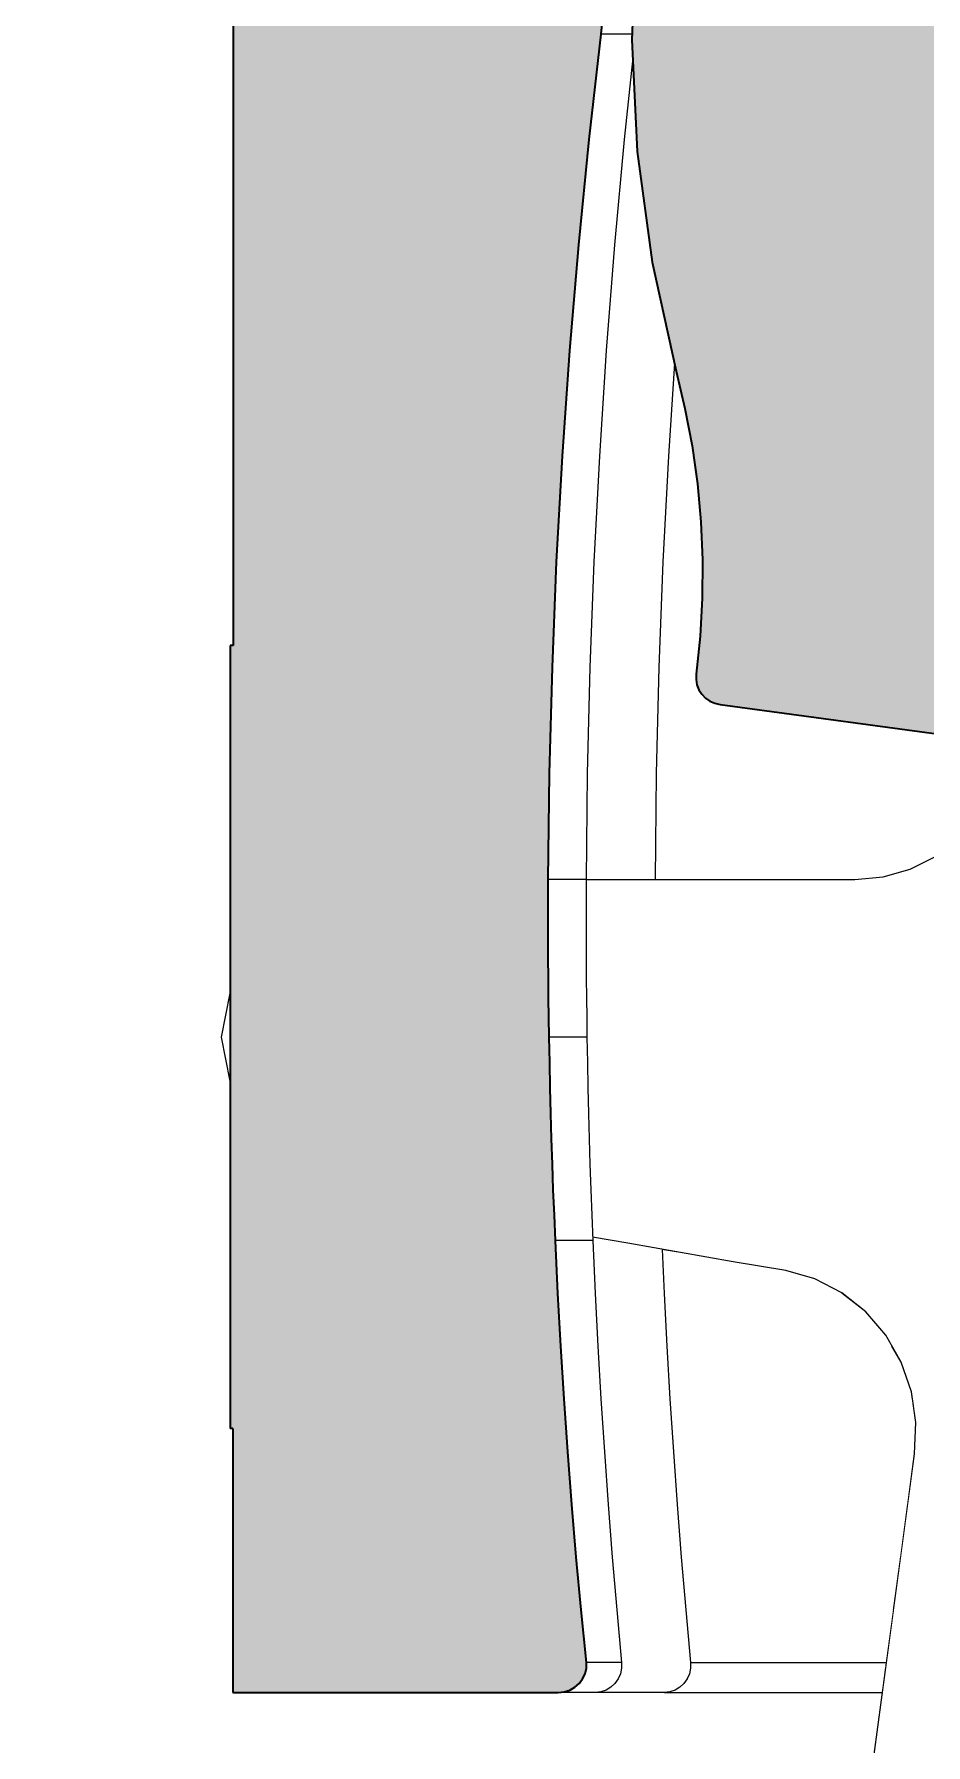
# Model space of a CAD drawing. Header units: millimetres. Extents: x -48147 to 1422273, y -494195 to 18123.
# Drawn here: x 1400726.6 to 1400890.6, y -485567.9 to -485253.3 of the extents above; entities that cross this region are included whole.
import ezdxf

# ---------------------------------------------------------------- set-up
doc = ezdxf.new("R2010")
doc.units = ezdxf.units.MM
doc.header["$MEASUREMENT"] = 0
doc.linetypes.add('Wipeout_Contour', pattern=[1000, 0, -1000])
doc.layers.add('New_A-25-M_Wall_Int', color=7, linetype='Continuous')
doc.layers.add('New_A-35-M_FFE_Fixed', color=7, linetype='Continuous')
doc.layers.add('New_A-35-M_FFE_Fixed_Pen_No__1', color=7, linetype='Continuous', lineweight=13)
doc.layers.add('New_A-35-M_FFE_Fixed_Pen_No__104', color=7, linetype='Continuous', lineweight=15, true_color=0xa6a6a6)
doc.layers.add('New_A-35-M_FFE_Fixed_Pen_No__44', color=7, linetype='Continuous', lineweight=35, true_color=0x444444)

# ---------------------------------------------------------------- blocks, each defined once
blk = doc.blocks.new('Section Elem_178_2', base_point=(1383917.51, -489195.03))
at = {"color": 254, "linetype": 'Wipeout_Contour', "lineweight": 0, "ltscale": 686134718.3128886}
blk.add_wipeout([(1398312.69, -482156.02), (1398312.69, -485602.85), (1398646.03, -485602.85), (1398646.03, -485627.85), (1398370.74, -485627.85), (1398370.74, -485628.94), (1398370.65, -485629.88), (1398370.4, -485630.79), (1398369.98, -485631.63), (1398369.42, -485632.38), (1398368.73, -485633), (1398367.94, -485633.47), (1398367.08, -485633.79), (1398366.18, -485633.93), (1398357.96, -485635.14), (1398350.07, -485637.8), (1398342.73, -485641.81), (1398336.16, -485647.06), (1398330.56, -485653.4), (1398326.09, -485660.64), (1398322.88, -485668.56), (1398321.03, -485676.94), (1398312.69, -485738.81), (1398312.69, -486491.53), (1399069.03, -486491.53), (1399069.03, -486491.28), (1399052.63, -486491.28), (1399052.63, -486490.78), (1398809.63, -486490.78), (1398809.63, -486480.78), (1398833.35, -486480.78), (1398833.35, -486479.78), (1398833.44, -486478.81), (1398833.71, -486477.87), (1398834.16, -486477), (1398834.76, -486476.25), (1398835.49, -486475.62), (1398836.33, -486475.16), (1398837.23, -486474.88), (1398838.18, -486474.78), (1398841.47, -486474.78), (1398851.79, -486473.82), (1398861.77, -486470.98), (1398871.12, -486466.33), (1398875.33, -486463.17), (1398879.81, -486460.05), (1398887.5, -486452.31), (1398893.64, -486443.37), (1398898.04, -486433.52), (1398900.55, -486423.08), (1398913.97, -486330.23), (1398913.97, -486480.78), (1398975.7, -486480.78), (1398975.7, -486479.78), (1398975.79, -486478.81), (1398976.06, -486477.87), (1398976.51, -486477), (1398977.11, -486476.25), (1398977.84, -486475.62), (1398978.68, -486475.16), (1398979.58, -486474.88), (1398980.53, -486474.78), (1398983.82, -486474.78), (1398994.14, -486473.82), (1399004.13, -486470.98), (1399013.47, -486466.33), (1399021.86, -486460.05), (1399029.04, -486452.31), (1399034.77, -486443.37), (1399038.87, -486433.52), (1399041.22, -486423.08), (1399052.63, -486338.43), (1399052.63, -486322.28), (1399054.81, -486322.28), (1399069.03, -486216.78), (1399069.03, -486171.6), (1399067.32, -486168.59), (1399063.63, -486164.29), (1399059.22, -486160.79), (1399054.25, -486158.23), (1399048.9, -486156.7), (1399039.21, -486155.06), (1399029.53, -486153.39), (1399019.85, -486151.68), (1399013.38, -486150.52), (1399013.41, -486151.17), (1399013.84, -486160.89), (1399014.34, -486170.6), (1399014.91, -486180.3), (1399015.54, -486190.01), (1399016.23, -486199.7), (1399016.99, -486209.4), (1399017.82, -486219.08), (1399018.71, -486228.77), (1399018.7, -486229.81), (1399018.49, -486230.82), (1399018.08, -486231.77), (1399017.48, -486232.61), (1399016.73, -486233.31), (1399015.86, -486233.83), (1399014.9, -486234.15), (1399013.9, -486234.26), (1398828.4, -486234.26), (1398828.41, -486185.76), (1398827.92, -486185.76), (1398827.92, -486142.42), (1398824.19, -486141.75), (1398815.14, -486137.29), (1398811.12, -486132.97), (1398810.25, -486132.37), (1398809.55, -486131.28), (1398808.19, -486129.82), (1398807.43, -486127.99), (1398804.74, -486123.83), (1398802.81, -486113.76), (1398804.74, -486103.68), (1398806.58, -486100.84), (1398806.82, -486100.06), (1398808.45, -486097.95), (1398810.25, -486095.15), (1398810.99, -486094.64), (1398813.06, -486091.94), (1398821.66, -486086.61), (1398827.92, -486085.43), (1398827.92, -486041.76), (1398828.43, -486041.76), (1398828.43, -485885.38), (1398819.96, -485809.51), (1398819.81, -485806.81), (1398820.14, -485804.13), (1398820.92, -485801.55), (1398822.13, -485799.16), (1398823.74, -485797.04), (1398825.69, -485795.24), (1398827.93, -485793.84), (1398830.36, -485792.88), (1398865.72, -485782.56), (1398868.59, -485782.03), (1398932.82, -485782.03), (1398936.03, -485773.03), (1398940.63, -485758.09), (1398944.56, -485742.96), (1398947.83, -485727.69), (1398950.42, -485712.3), (1399012.35, -485287.89), (1399012.59, -485286.94), (1399013.01, -485286.05), (1399013.61, -485285.26), (1399014.35, -485284.59), (1399015.22, -485284.08), (1399016.17, -485283.74), (1399017.18, -485283.59), (1399043.62, -485283.59), (1399043.62, -485264.85), (1399625.18, -485264.85), (1399625.18, -485289.85), (1399349.89, -485289.85), (1399349.89, -485290.94), (1399349.8, -485291.88), (1399349.54, -485292.79), (1399349.13, -485293.63), (1399348.57, -485294.37), (1399347.88, -485295), (1399347.09, -485295.47), (1399346.23, -485295.79), (1399345.33, -485295.93), (1399337.11, -485297.14), (1399329.21, -485299.8), (1399321.87, -485303.81), (1399315.31, -485309.06), (1399309.7, -485315.4), (1399305.23, -485322.64), (1399302.03, -485330.56), (1399300.18, -485338.94), (1399190.34, -486153.53), (1400042.19, -486153.53), (1400042.19, -486153.28), (1400025.79, -486153.28), (1400025.79, -486152.78), (1399786.57, -486152.78), (1399786.57, -486142.78), (1399812.49, -486142.78), (1399812.49, -486141.78), (1399812.58, -486140.81), (1399812.86, -486139.87), (1399813.3, -486139), (1399813.91, -486138.25), (1399814.64, -486137.62), (1399815.47, -486137.16), (1399816.38, -486136.88), (1399817.32, -486136.78), (1399820.61, -486136.78), (1399830.93, -486135.82), (1399840.92, -486132.98), (1399850.26, -486128.33), (1399858.65, -486122.05), (1399865.83, -486114.31), (1399871.56, -486105.37), (1399875.67, -486095.52), (1399878.01, -486085.08), (1399903.47, -485896.26), (1399790.01, -485896.26), (1399790.02, -485847.76), (1399789.49, -485847.76), (1399789.49, -485794.43), (1399789.4, -485794.37), (1399788.7, -485793.28), (1399787.34, -485791.82), (1399786.58, -485789.99), (1399783.89, -485785.83), (1399781.95, -485775.76), (1399783.89, -485765.68), (1399785.73, -485762.84), (1399785.97, -485762.06), (1399787.59, -485759.95), (1399789.4, -485757.15), (1399789.49, -485757.08), (1399789.49, -485703.76), (1399790.04, -485703.76), (1399790.04, -485547.38), (1399780.96, -485471.51), (1399780.8, -485468.81), (1399781.15, -485466.13), (1399781.99, -485463.55), (1399783.29, -485461.16), (1399785.01, -485459.04), (1399787.11, -485457.24), (1399789.5, -485455.84), (1399792.11, -485454.88), (1399830.01, -485444.56), (1399833.08, -485444.03), (1399835.05, -485444.03), (1399837.96, -485444.11), (1399840.8, -485444.8), (1399842.03, -485445.38), (1399844.87, -485444.56), (1399847.74, -485444.03), (1399905.98, -485444.03), (1399909.19, -485435.03), (1399913.79, -485420.09), (1399917.72, -485404.96), (1399920.99, -485389.69), (1399923.58, -485374.3), (1399985.51, -484949.89), (1399985.74, -484948.94), (1399986.17, -484948.05), (1399986.77, -484947.26), (1399987.51, -484946.59), (1399988.38, -484946.08), (1399989.33, -484945.74), (1399990.34, -484945.59), (1400016.78, -484945.59), (1400016.78, -484926.85), (1400604.32, -484926.85), (1400604.32, -484951.85), (1400329.03, -484951.85), (1400329.03, -484952.94), (1400328.95, -484953.88), (1400328.69, -484954.79), (1400328.27, -484955.63), (1400327.71, -484956.37), (1400327.02, -484957), (1400326.24, -484957.47), (1400325.37, -484957.79), (1400324.47, -484957.93), (1400316.25, -484959.14), (1400308.36, -484961.8), (1400301.02, -484965.81), (1400294.45, -484971.06), (1400288.85, -484977.4), (1400284.38, -484984.64), (1400281.17, -484992.56), (1400279.32, -485000.94), (1400169.48, -485815.53), (1401015.35, -485815.53), (1401015.35, -485815.28), (1400998.95, -485815.28), (1400998.95, -485814.78), (1400765.72, -485814.78), (1400765.72, -485804.78), (1400791.64, -485804.78), (1400791.64, -485803.78), (1400791.73, -485802.81), (1400792, -485801.87), (1400792.45, -485801), (1400793.05, -485800.25), (1400793.78, -485799.62), (1400794.62, -485799.16), (1400795.52, -485798.88), (1400796.47, -485798.78), (1400799.76, -485798.78), (1400810.08, -485797.82), (1400820.07, -485794.98), (1400829.41, -485790.33), (1400837.8, -485784.05), (1400844.98, -485776.31), (1400850.71, -485767.37), (1400854.81, -485757.52), (1400857.16, -485747.08), (1400882.62, -485558.26), (1400763.17, -485558.26), (1400763.18, -485509.76), (1400762.65, -485509.76), (1400762.65, -485445.84), (1400761.1, -485437.76), (1400762.65, -485429.67), (1400762.65, -485365.76), (1400763.2, -485365.76), (1400763.2, -485209.38), (1400754.12, -485133.51), (1400753.96, -485130.81), (1400754.31, -485128.13), (1400755.15, -485125.55), (1400756.45, -485123.16), (1400758.17, -485121.04), (1400760.27, -485119.24), (1400762.66, -485117.84), (1400765.27, -485116.88), (1400803.17, -485106.56), (1400806.24, -485106.03), (1400814.2, -485106.03), (1400817.11, -485106.11), (1400819.95, -485106.8), (1400821.18, -485107.38), (1400824.01, -485106.56), (1400826.88, -485106.03), (1400879.14, -485106.03), (1400882.35, -485097.03), (1400886.94, -485082.09), (1400890.88, -485066.96), (1400894.15, -485051.69), (1400896.74, -485036.3), (1400958.67, -484611.89), (1400958.9, -484610.94), (1400959.33, -484610.05), (1400959.93, -484609.26), (1400960.67, -484608.59), (1400961.54, -484608.08), (1400962.49, -484607.74), (1400963.49, -484607.59), (1400989.94, -484607.59), (1400989.94, -484588.85), (1401583.47, -484588.85), (1401583.47, -484613.85), (1401308.18, -484613.85), (1401308.18, -484614.94), (1401308.09, -484615.88), (1401307.84, -484616.79), (1401307.42, -484617.63), (1401306.86, -484618.38), (1401306.17, -484619), (1401305.38, -484619.47), (1401304.52, -484619.79), (1401303.62, -484619.93), (1401295.4, -484621.14), (1401287.5, -484623.8), (1401280.17, -484627.81), (1401273.6, -484633.06), (1401268, -484639.4), (1401263.52, -484646.64), (1401260.32, -484654.56), (1401258.47, -484662.94), (1401148.63, -485477.53), (1401988.51, -485477.53), (1401988.51, -485477.28), (1401744.99, -485477.28), (1401744.99, -485467.28), (1401770.78, -485467.28), (1401770.78, -485466.28), (1401770.87, -485465.31), (1401771.15, -485464.37), (1401771.6, -485463.5), (1401772.2, -485462.75), (1401772.93, -485462.12), (1401773.76, -485461.66), (1401774.67, -485461.38), (1401775.61, -485461.28), (1401778.9, -485461.28), (1401789.22, -485460.32), (1401799.21, -485457.48), (1401808.55, -485452.83), (1401816.94, -485446.55), (1401824.12, -485438.81), (1401829.85, -485429.87), (1401833.96, -485420.02), (1401836.3, -485409.58), (1401861.76, -485220.76), (1401736.33, -485220.76), (1401736.34, -485172.26), (1401735.81, -485172.26), (1401735.81, -485028.26), (1401736.36, -485028.26), (1401736.36, -484871.88), (1401727.28, -484796.01), (1401727.12, -484793.31), (1401727.47, -484790.63), (1401728.31, -484788.05), (1401729.61, -484785.66), (1401731.33, -484783.54), (1401733.43, -484781.74), (1401735.82, -484780.34), (1401738.43, -484779.38), (1401776.33, -484769.05), (1401779.4, -484768.53), (1401793.34, -484768.53), (1401796.26, -484768.61), (1401799.09, -484769.3), (1401800.32, -484769.88), (1401803.16, -484769.05), (1401806.03, -484768.53), (1401852.71, -484768.53), (1401855.87, -484759.62), (1401860.46, -484744.67), (1401864.38, -484729.55), (1401867.64, -484714.28), (1401870.22, -484698.88), (1401874.23, -484671.23), (1401874.25, -484671.23), (1401879.3, -484636.29), (1401879.57, -484635.32), (1401880.02, -484634.42), (1401880.65, -484633.63), (1401881.42, -484632.96), (1401882.32, -484632.46), (1401883.3, -484632.13), (1401884.33, -484632), (1402039.93, -484632), (1402040.9, -484632.06), (1402083.95, -484638.28), (1402102.05, -484638.28), (1402106.15, -484638.74), (1402110.06, -484640.08), (1402113.6, -484642.25), (1402116.63, -484645.15), (1402118.98, -484648.65), (1402120.57, -484652.59), (1402121.32, -484656.78), (1402121.18, -484661.05), (1402055.92, -485145.03), (1402222.11, -485145.03), (1402222.11, -485144.53), (1402422.11, -485144.53), (1402422.11, -485145.03), (1402672.11, -485145.03), (1402672.11, -482687.03), (1403748.83, -482687.03), (1403748.83, -481849.43), (1398312.69, -481849.43), (1398312.69, -482067.5), (1402542.21, -481857.68), (1402703.38, -481859.82), (1402707.53, -481859.91), (1402709.67, -481860.41), (1402713.34, -481934.3), (1402709.24, -481935.11), (1402699.04, -481936.19), (1402683.03, -481937.53), (1402661.71, -481939.07), (1402635.73, -481940.78), (1402605.87, -481942.59), (1402573.04, -481944.46), (1402538.24, -481946.33), (1402514, -481947.55)], dxfattribs=at).dxf.layer = 'New_A-25-M_Wall_Int'
blk = doc.blocks.new('Section Elem_192_2', base_point=(1383917.51, -489195.03))
at = {"color": 254, "linetype": 'Wipeout_Contour', "lineweight": 0, "ltscale": 8895205.275491893}
blk.add_wipeout([(1400844.35, -485313.85), (1400843.24, -485330.92), (1400847.87, -485330.92), (1400847.61, -485329.05), (1400846.3, -485322.14), (1400844.67, -485315.3)], dxfattribs=at).dxf.layer = 'New_A-35-M_FFE_Fixed'
at = {"color": 254, "linetype": 'Wipeout_Contour', "lineweight": 0, "ltscale": 11860786.21281284}
blk.add_wipeout([(1400845.47, -485477.39), (1400842.1, -485476.8), (1400842.46, -485484.89), (1400875.28, -485484.89), (1400875.16, -485484.79), (1400870.19, -485482.23), (1400864.84, -485480.7), (1400855.15, -485479.06)], dxfattribs=at).dxf.layer = 'New_A-35-M_FFE_Fixed'
at = {"color": 254, "linetype": 'Wipeout_Contour', "lineweight": 0, "ltscale": 5930505.273313643}
blk.add_wipeout([(1400846.44, -485543.08), (1400847.33, -485552.77), (1400883.36, -485552.77), (1400884.66, -485543.08)], dxfattribs=at).dxf.layer = 'New_A-35-M_FFE_Fixed'
at = {"color": 254, "linetype": 'Wipeout_Contour', "lineweight": 0, "ltscale": 5930511.700658759}
blk.add_wipeout([(1400845.36, -485557.31), (1400844.48, -485557.83), (1400882.67, -485557.83), (1400882.74, -485557.31)], dxfattribs=at).dxf.layer = 'New_A-35-M_FFE_Fixed'
at = {"color": 254, "linetype": 'Wipeout_Contour', "lineweight": 0, "ltscale": 10377789.45512727}
blk.add_wipeout([(1400842.24, -485350.36), (1400849.51, -485350.36), (1400849.51, -485350.02), (1400849.22, -485343), (1400848.58, -485336.01), (1400847.87, -485330.92), (1400843.24, -485330.92)], dxfattribs=at).dxf.layer = 'New_A-35-M_FFE_Fixed'
at = {"color": 254, "linetype": 'Wipeout_Contour', "lineweight": 0, "ltscale": 5930493.43473104}
blk.add_wipeout([(1400885.97, -485533.4), (1400845.62, -485533.4), (1400846.44, -485543.08), (1400884.66, -485543.08)], dxfattribs=at).dxf.layer = 'New_A-35-M_FFE_Fixed'
at = {"color": 254, "linetype": 'Wipeout_Contour', "lineweight": 0, "ltscale": 5930512.632054223}
blk.add_wipeout([(1400847.11, -485554.82), (1400883.08, -485554.82), (1400883.22, -485553.81), (1400847.33, -485553.81)], dxfattribs=at).dxf.layer = 'New_A-35-M_FFE_Fixed'
at = {"color": 254, "linetype": 'Wipeout_Contour', "lineweight": 0, "ltscale": 5930510.413085883}
blk.add_wipeout([(1400843.53, -485558.15), (1400882.63, -485558.15), (1400882.67, -485557.83), (1400844.48, -485557.83)], dxfattribs=at).dxf.layer = 'New_A-35-M_FFE_Fixed'
at = {"color": 254, "linetype": 'Wipeout_Contour', "lineweight": 0, "ltscale": 8895282.107972683}
blk.add_wipeout([(1400841.5, -485369.82), (1400848.49, -485369.82), (1400849.08, -485364.05), (1400849.47, -485357.04), (1400849.51, -485350.36), (1400842.24, -485350.36)], dxfattribs=at).dxf.layer = 'New_A-35-M_FFE_Fixed'
at = {"color": 254, "linetype": 'Wipeout_Contour', "lineweight": 0, "ltscale": 5930481.712847274}
blk.add_wipeout([(1400844.86, -485523.7), (1400845.62, -485533.4), (1400885.97, -485533.4), (1400887.28, -485523.7)], dxfattribs=at).dxf.layer = 'New_A-35-M_FFE_Fixed'
at = {"color": 254, "linetype": 'Wipeout_Contour', "lineweight": 0, "ltscale": 5930513.071769314}
blk.add_wipeout([(1400846.7, -485555.77), (1400882.95, -485555.77), (1400883.08, -485554.82), (1400847.11, -485554.82)], dxfattribs=at).dxf.layer = 'New_A-35-M_FFE_Fixed'
at = {"color": 254, "linetype": 'Wipeout_Contour', "lineweight": 0, "ltscale": 5930508.788807402}
blk.add_wipeout([(1400842.53, -485558.26), (1400882.62, -485558.26), (1400882.63, -485558.15), (1400843.53, -485558.15)], dxfattribs=at).dxf.layer = 'New_A-35-M_FFE_Fixed'
at = {"color": 254, "linetype": 'Wipeout_Contour', "lineweight": 0, "ltscale": 25203691.63983057}
blk.add_wipeout([(1400841.5, -485369.82), (1400841.02, -485389.29), (1400904.61, -485389.29), (1400905.09, -485388.13), (1400906.26, -485382.9), (1400906.27, -485382.83), (1400898.93, -485382.83), (1400852.78, -485376.6), (1400851.8, -485376.38), (1400850.89, -485375.97), (1400850.08, -485375.41), (1400849.39, -485374.7), (1400848.86, -485373.87), (1400848.5, -485372.97), (1400848.33, -485372.01), (1400848.36, -485371.04), (1400848.49, -485369.82)], dxfattribs=at).dxf.layer = 'New_A-35-M_FFE_Fixed'
at = {"color": 254, "linetype": 'Wipeout_Contour', "lineweight": 0, "ltscale": 7413106.595424378}
blk.add_wipeout([(1400844.16, -485514.01), (1400844.86, -485523.7), (1400887.28, -485523.7), (1400888.53, -485514.4), (1400888.55, -485514.01)], dxfattribs=at).dxf.layer = 'New_A-35-M_FFE_Fixed'
at = {"color": 254, "linetype": 'Wipeout_Contour', "lineweight": 0, "ltscale": 5930511.759308577}
blk.add_wipeout([(1400847.33, -485552.77), (1400847.33, -485553.81), (1400883.22, -485553.81), (1400883.36, -485552.77)], dxfattribs=at).dxf.layer = 'New_A-35-M_FFE_Fixed'
at = {"color": 254, "linetype": 'Wipeout_Contour', "lineweight": 0, "ltscale": 5930512.595715122}
blk.add_wipeout([(1400846.11, -485556.61), (1400845.36, -485557.31), (1400882.74, -485557.31), (1400882.84, -485556.61)], dxfattribs=at).dxf.layer = 'New_A-35-M_FFE_Fixed'
at = {"color": 254, "linetype": 'Wipeout_Contour', "lineweight": 0, "ltscale": 25202997.56088546}
blk.add_wipeout([(1400828.12, -485408.76), (1400840.8, -485408.76), (1400841.02, -485389.29), (1400841.5, -485369.82), (1400842.24, -485350.36), (1400843.24, -485330.92), (1400844.35, -485313.85), (1400840.24, -485295.23), (1400837.53, -485274.89), (1400836.71, -485257.68), (1400835.13, -485272.7), (1400833.34, -485292.08), (1400831.82, -485311.49), (1400830.56, -485330.92), (1400829.55, -485350.36), (1400828.81, -485369.82), (1400828.34, -485389.29)], dxfattribs=at).dxf.layer = 'New_A-35-M_FFE_Fixed'
at = {"color": 254, "linetype": 'Wipeout_Contour', "lineweight": 0, "ltscale": 7413091.91781272}
blk.add_wipeout([(1400843.53, -485504.3), (1400844.16, -485514.01), (1400888.55, -485514.01), (1400888.77, -485508.65), (1400888.14, -485504.3)], dxfattribs=at).dxf.layer = 'New_A-35-M_FFE_Fixed'
at = {"color": 254, "linetype": 'Wipeout_Contour', "lineweight": 0, "ltscale": 5930513.059459789}
blk.add_wipeout([(1400846.11, -485556.61), (1400882.84, -485556.61), (1400882.95, -485555.77), (1400846.7, -485555.77)], dxfattribs=at).dxf.layer = 'New_A-35-M_FFE_Fixed'
at = {"layer": 'New_A-35-M_FFE_Fixed_Pen_No__1', "linetype": 'Continuous'}
for p, q in [((1400844.35, -485313.85), (1400843.24, -485330.92)), ((1400843.24, -485330.92), (1400842.24, -485350.36)), ((1400842.24, -485350.36), (1400841.5, -485369.82))]:
    blk.add_line(p, q, dxfattribs=at)
at = {"color": 254, "linetype": 'Wipeout_Contour', "lineweight": 0, "ltscale": 14825942.75727157}
blk.add_wipeout([(1400840.8, -485408.76), (1400877.56, -485408.76), (1400882.72, -485408.28), (1400887.72, -485406.85), (1400892.39, -485404.53), (1400896.58, -485401.39), (1400900.17, -485397.52), (1400903.04, -485393.05), (1400904.61, -485389.29), (1400841.02, -485389.29)], dxfattribs=at).dxf.layer = 'New_A-35-M_FFE_Fixed'
at = {"color": 254, "linetype": 'Wipeout_Contour', "lineweight": 0, "ltscale": 8895700.53807939}
blk.add_wipeout([(1400842.96, -485494.6), (1400843.53, -485504.3), (1400888.14, -485504.3), (1400887.94, -485502.96), (1400886.08, -485497.54), (1400884.4, -485494.6)], dxfattribs=at).dxf.layer = 'New_A-35-M_FFE_Fixed'
at = {"layer": 'New_A-35-M_FFE_Fixed_Pen_No__1', "linetype": 'Continuous'}
blk.add_line((1400841.5, -485369.82), (1400841.02, -485389.29), dxfattribs=at)
at = {"color": 254, "linetype": 'Wipeout_Contour', "lineweight": 0, "ltscale": 8895657.876516614}
blk.add_wipeout([(1400842.46, -485484.89), (1400842.96, -485494.6), (1400884.4, -485494.6), (1400883.26, -485492.59), (1400879.57, -485488.29), (1400875.28, -485484.89)], dxfattribs=at).dxf.layer = 'New_A-35-M_FFE_Fixed'
at = {"color": 254, "linetype": 'Wipeout_Contour', "lineweight": 0, "ltscale": 53373420.40742007}
blk.add_wipeout([(1400835.79, -485475.68), (1400829.32, -485474.52), (1400829.35, -485475.17), (1400829.78, -485484.89), (1400830.28, -485494.6), (1400830.85, -485504.3), (1400831.48, -485514.01), (1400832.17, -485523.7), (1400832.93, -485533.4), (1400833.76, -485543.08), (1400834.65, -485552.77), (1400834.64, -485553.81), (1400834.43, -485554.82), (1400834.02, -485555.77), (1400833.42, -485556.61), (1400832.67, -485557.31), (1400831.8, -485557.83), (1400830.84, -485558.15), (1400829.84, -485558.26), (1400842.53, -485558.26), (1400843.53, -485558.15), (1400844.48, -485557.83), (1400845.36, -485557.31), (1400846.11, -485556.61), (1400846.7, -485555.77), (1400847.11, -485554.82), (1400847.33, -485553.81), (1400847.33, -485552.77), (1400846.44, -485543.08), (1400845.62, -485533.4), (1400844.86, -485523.7), (1400844.16, -485514.01), (1400843.53, -485504.3), (1400842.96, -485494.6), (1400842.46, -485484.89), (1400842.1, -485476.8)], dxfattribs=at).dxf.layer = 'New_A-35-M_FFE_Fixed'
at = {"color": 254, "linetype": 'Wipeout_Contour', "lineweight": 0, "ltscale": 80062103.61968963}
blk.add_wipeout([(1400791.64, -485804.78), (1400909.36, -485804.78), (1400909.36, -485782.65), (1400908.27, -485781.6), (1400902.37, -485772.86), (1400898.4, -485763.02), (1400896.54, -485752.53), (1400896.87, -485741.87), (1400909.36, -485649.24), (1400909.36, -485402.94), (1400828.11, -485419.67), (1400828.13, -485423.26), (1400828.15, -485426.88), (1400828.19, -485430.51), (1400828.23, -485434.13), (1400828.28, -485437.76), (1400828.36, -485442.44), (1400828.46, -485447.11), (1400828.57, -485451.79), (1400828.69, -485456.47), (1400828.83, -485461.15), (1400828.99, -485465.82), (1400829.16, -485470.5), (1400829.32, -485474.52), (1400835.79, -485475.68), (1400845.47, -485477.39), (1400855.15, -485479.06), (1400864.84, -485480.7), (1400870.19, -485482.23), (1400875.16, -485484.79), (1400879.57, -485488.29), (1400883.26, -485492.59), (1400886.08, -485497.54), (1400887.94, -485502.96), (1400888.77, -485508.65), (1400888.53, -485514.4), (1400857.16, -485747.08), (1400854.81, -485757.52), (1400850.71, -485767.37), (1400844.98, -485776.31), (1400837.8, -485784.05), (1400829.41, -485790.33), (1400820.07, -485794.98), (1400810.08, -485797.82), (1400799.76, -485798.78), (1400796.47, -485798.78), (1400795.52, -485798.88), (1400794.62, -485799.16), (1400793.78, -485799.62), (1400793.05, -485800.25), (1400792.45, -485801), (1400792, -485801.87), (1400791.73, -485802.81), (1400791.64, -485803.78)], dxfattribs=at).dxf.layer = 'New_A-35-M_FFE_Fixed'
at = {"layer": 'New_A-35-M_FFE_Fixed_Pen_No__1', "linetype": 'Continuous'}
for p, q in [((1400841.02, -485389.29), (1400840.8, -485408.76)), ((1400842.1, -485476.79), (1400842.46, -485484.89)), ((1400842.46, -485484.89), (1400842.96, -485494.6)), ((1400842.96, -485494.6), (1400843.53, -485504.3)), ((1400843.53, -485504.3), (1400844.16, -485514.01)), ((1400844.16, -485514.01), (1400844.86, -485523.7)), ((1400844.86, -485523.7), (1400845.62, -485533.4)), ((1400845.62, -485533.4), (1400846.44, -485543.08)), ((1400846.44, -485543.08), (1400847.33, -485552.77)), ((1400847.33, -485552.77), (1400847.33, -485553.81)), ((1400847.33, -485552.77), (1400883.36, -485552.77)), ((1400846.7, -485555.77), (1400846.11, -485556.61)), ((1400847.11, -485554.82), (1400846.7, -485555.77)), ((1400847.33, -485553.81), (1400847.11, -485554.82)), ((1400842.53, -485558.26), (1400829.84, -485558.26)), ((1400843.53, -485558.15), (1400842.53, -485558.26)), ((1400842.53, -485558.26), (1400882.62, -485558.26)), ((1400844.48, -485557.83), (1400843.53, -485558.15)), ((1400845.36, -485557.31), (1400844.48, -485557.83)), ((1400846.11, -485556.61), (1400845.36, -485557.31))]:
    blk.add_line(p, q, dxfattribs=at)
blk = doc.blocks.new('Section Elem_193_2', base_point=(1383917.51, -489195.03))
at = {"layer": 'New_A-35-M_FFE_Fixed_Pen_No__44', "linetype": 'Continuous'}
for p, q in [((1400763.2, -485365.76), (1400762.65, -485365.76)), ((1400763.18, -485509.76), (1400762.65, -485509.76)), ((1400763.18, -485509.76), (1400763.17, -485558.26))]:
    blk.add_line(p, q, dxfattribs=at)
at = {"color": 254, "linetype": 'Wipeout_Contour', "lineweight": 0, "ltscale": 8895014.616361951}
blk.add_wipeout([(1400828.67, -485272.7), (1400835.13, -485272.7), (1400836.71, -485257.68), (1400836.55, -485254.39), (1400836.59, -485253.34), (1400830.86, -485253.34)], dxfattribs=at).dxf.layer = 'New_A-35-M_FFE_Fixed'
at = {"color": 254, "linetype": 'Wipeout_Contour', "lineweight": 0, "ltscale": 5930066.088874014}
blk.add_wipeout([(1400825.13, -485311.49), (1400823.77, -485330.92), (1400830.56, -485330.92), (1400831.82, -485311.49)], dxfattribs=at).dxf.layer = 'New_A-35-M_FFE_Fixed'
at = {"color": 254, "linetype": 'Wipeout_Contour', "lineweight": 0, "ltscale": 5930180.56957752}
blk.add_wipeout([(1400828.1, -485416.01), (1400821.15, -485416.01), (1400821.15, -485419.63), (1400828.11, -485419.63)], dxfattribs=at).dxf.layer = 'New_A-35-M_FFE_Fixed'
at = {"color": 254, "linetype": 'Wipeout_Contour', "lineweight": 0, "ltscale": 5930195.049910098}
blk.add_wipeout([(1400821.2, -485426.88), (1400821.23, -485430.51), (1400828.19, -485430.51), (1400828.15, -485426.88)], dxfattribs=at).dxf.layer = 'New_A-35-M_FFE_Fixed'
at = {"color": 254, "linetype": 'Wipeout_Contour', "lineweight": 0, "ltscale": 4447477.39231385}
blk.add_wipeout([(1400762.65, -485429.67), (1400761.1, -485437.76), (1400762.65, -485445.84)], dxfattribs=at).dxf.layer = 'New_A-35-M_FFE_Fixed'
at = {"color": 254, "linetype": 'Wipeout_Contour', "lineweight": 0, "ltscale": 5930210.576937633}
blk.add_wipeout([(1400821.33, -485437.76), (1400821.42, -485442.44), (1400828.36, -485442.44), (1400828.28, -485437.76)], dxfattribs=at).dxf.layer = 'New_A-35-M_FFE_Fixed'
at = {"color": 254, "linetype": 'Wipeout_Contour', "lineweight": 0, "ltscale": 5930267.748026649}
blk.add_wipeout([(1400829.35, -485475.17), (1400822.48, -485475.17), (1400822.94, -485484.89), (1400829.78, -485484.89)], dxfattribs=at).dxf.layer = 'New_A-35-M_FFE_Fixed'
at = {"color": 254, "linetype": 'Wipeout_Contour', "lineweight": 0, "ltscale": 5930374.851908125}
blk.add_wipeout([(1400828.16, -485552.77), (1400834.65, -485552.77), (1400833.76, -485543.08), (1400827.21, -485543.08)], dxfattribs=at).dxf.layer = 'New_A-35-M_FFE_Fixed'
at = {"color": 254, "linetype": 'Wipeout_Contour', "lineweight": 0, "ltscale": 5930379.782368086}
blk.add_wipeout([(1400826.04, -485557.31), (1400825.11, -485557.83), (1400831.8, -485557.83), (1400832.67, -485557.31)], dxfattribs=at).dxf.layer = 'New_A-35-M_FFE_Fixed'
at = {"layer": 'New_A-35-M_FFE_Fixed_Pen_No__1', "linetype": 'Continuous'}
for p, q in [((1400761.1, -485437.76), (1400762.65, -485429.67)), ((1400762.65, -485445.84), (1400761.1, -485437.76))]:
    blk.add_line(p, q, dxfattribs=at)
at = {"layer": 'New_A-35-M_FFE_Fixed_Pen_No__44', "linetype": 'Continuous', "flags": 128}
blk.add_lwpolyline([(1400762.65, -485365.76), (1400762.65, -485497.76), (1400762.65, -485509.76)], dxfattribs=at)
at = {"color": 254, "linetype": 'Wipeout_Contour', "lineweight": 0, "ltscale": 5929990.453138806}
blk.add_wipeout([(1400830.86, -485253.34), (1400836.59, -485253.34), (1400837.23, -485236.32), (1400832.52, -485236.32)], dxfattribs=at).dxf.layer = 'New_A-35-M_FFE_Fixed'
at = {"color": 254, "linetype": 'Wipeout_Contour', "lineweight": 0, "ltscale": 5930046.113878999}
blk.add_wipeout([(1400826.76, -485292.08), (1400825.13, -485311.49), (1400831.82, -485311.49), (1400833.34, -485292.08)], dxfattribs=at).dxf.layer = 'New_A-35-M_FFE_Fixed'
at = {"color": 254, "linetype": 'Wipeout_Contour', "lineweight": 0, "ltscale": 5930087.110628894}
blk.add_wipeout([(1400823.77, -485330.92), (1400822.7, -485350.36), (1400829.55, -485350.36), (1400830.56, -485330.92)], dxfattribs=at).dxf.layer = 'New_A-35-M_FFE_Fixed'
at = {"color": 254, "linetype": 'Wipeout_Contour', "lineweight": 0, "ltscale": 5930190.18767908}
blk.add_wipeout([(1400821.17, -485423.26), (1400821.2, -485426.88), (1400828.15, -485426.88), (1400828.13, -485423.26)], dxfattribs=at).dxf.layer = 'New_A-35-M_FFE_Fixed'
at = {"color": 254, "linetype": 'Wipeout_Contour', "lineweight": 0, "ltscale": 5930199.947551068}
blk.add_wipeout([(1400828.19, -485430.51), (1400821.23, -485430.51), (1400821.28, -485434.13), (1400828.23, -485434.13)], dxfattribs=at).dxf.layer = 'New_A-35-M_FFE_Fixed'
at = {"color": 254, "linetype": 'Wipeout_Contour', "lineweight": 0, "ltscale": 5930257.110293861}
blk.add_wipeout([(1400822.28, -485470.5), (1400822.48, -485475.17), (1400829.35, -485475.17), (1400829.16, -485470.5)], dxfattribs=at).dxf.layer = 'New_A-35-M_FFE_Fixed'
at = {"color": 254, "linetype": 'Wipeout_Contour', "lineweight": 0, "ltscale": 5930358.806927826}
blk.add_wipeout([(1400832.93, -485533.4), (1400826.32, -485533.4), (1400827.21, -485543.08), (1400833.76, -485543.08)], dxfattribs=at).dxf.layer = 'New_A-35-M_FFE_Fixed'
at = {"color": 254, "linetype": 'Wipeout_Contour', "lineweight": 0, "ltscale": 5930384.530515496}
blk.add_wipeout([(1400827.93, -485554.82), (1400834.43, -485554.82), (1400834.64, -485553.81), (1400828.16, -485553.81)], dxfattribs=at).dxf.layer = 'New_A-35-M_FFE_Fixed'
at = {"color": 254, "linetype": 'Wipeout_Contour', "lineweight": 0, "ltscale": 5930376.751078162}
blk.add_wipeout([(1400825.11, -485557.83), (1400824.08, -485558.15), (1400830.84, -485558.15), (1400831.8, -485557.83)], dxfattribs=at).dxf.layer = 'New_A-35-M_FFE_Fixed'
at = {"color": 254, "linetype": 'Wipeout_Contour', "lineweight": 0, "ltscale": 5930027.189502045}
blk.add_wipeout([(1400826.76, -485292.08), (1400833.34, -485292.08), (1400835.13, -485272.7), (1400828.67, -485272.7)], dxfattribs=at).dxf.layer = 'New_A-35-M_FFE_Fixed'
at = {"color": 254, "linetype": 'Wipeout_Contour', "lineweight": 0, "ltscale": 5930109.175085772}
blk.add_wipeout([(1400822.7, -485350.36), (1400821.91, -485369.82), (1400828.81, -485369.82), (1400829.55, -485350.36)], dxfattribs=at).dxf.layer = 'New_A-35-M_FFE_Fixed'
at = {"color": 254, "linetype": 'Wipeout_Contour', "lineweight": 0, "ltscale": 5930185.360890767}
blk.add_wipeout([(1400821.15, -485419.63), (1400821.17, -485423.26), (1400828.13, -485423.26), (1400828.11, -485419.63)], dxfattribs=at).dxf.layer = 'New_A-35-M_FFE_Fixed'
at = {"color": 254, "linetype": 'Wipeout_Contour', "lineweight": 0, "ltscale": 5930204.880569214}
blk.add_wipeout([(1400821.28, -485434.13), (1400821.33, -485437.76), (1400828.28, -485437.76), (1400828.23, -485434.13)], dxfattribs=at).dxf.layer = 'New_A-35-M_FFE_Fixed'
at = {"color": 254, "linetype": 'Wipeout_Contour', "lineweight": 0, "ltscale": 5930250.287167297}
blk.add_wipeout([(1400822.09, -485465.82), (1400822.28, -485470.5), (1400829.16, -485470.5), (1400828.99, -485465.82)], dxfattribs=at).dxf.layer = 'New_A-35-M_FFE_Fixed'
at = {"color": 254, "linetype": 'Wipeout_Contour', "lineweight": 0, "ltscale": 5930343.008833997}
blk.add_wipeout([(1400832.17, -485523.7), (1400825.51, -485523.7), (1400826.32, -485533.4), (1400832.93, -485533.4)], dxfattribs=at).dxf.layer = 'New_A-35-M_FFE_Fixed'
at = {"color": 254, "linetype": 'Wipeout_Contour', "lineweight": 0, "ltscale": 5930384.589169881}
blk.add_wipeout([(1400827.48, -485555.77), (1400834.02, -485555.77), (1400834.43, -485554.82), (1400827.93, -485554.82)], dxfattribs=at).dxf.layer = 'New_A-35-M_FFE_Fixed'
at = {"color": 254, "linetype": 'Wipeout_Contour', "lineweight": 0, "ltscale": 5930373.20009463}
blk.add_wipeout([(1400824.08, -485558.15), (1400823.01, -485558.26), (1400829.84, -485558.26), (1400830.84, -485558.15)], dxfattribs=at).dxf.layer = 'New_A-35-M_FFE_Fixed'
at = {"color": 254, "linetype": 'Wipeout_Contour', "lineweight": 0, "ltscale": 5930132.277987069}
blk.add_wipeout([(1400821.91, -485369.82), (1400821.39, -485389.29), (1400828.34, -485389.29), (1400828.81, -485369.82)], dxfattribs=at).dxf.layer = 'New_A-35-M_FFE_Fixed'
at = {"color": 254, "linetype": 'Wipeout_Contour', "lineweight": 0, "ltscale": 5930243.522416836}
blk.add_wipeout([(1400821.93, -485461.15), (1400822.09, -485465.82), (1400828.99, -485465.82), (1400828.83, -485461.15)], dxfattribs=at).dxf.layer = 'New_A-35-M_FFE_Fixed'
at = {"color": 254, "linetype": 'Wipeout_Contour', "lineweight": 0, "ltscale": 5930327.458391905}
blk.add_wipeout([(1400831.48, -485514.01), (1400824.76, -485514.01), (1400825.51, -485523.7), (1400832.17, -485523.7)], dxfattribs=at).dxf.layer = 'New_A-35-M_FFE_Fixed'
at = {"color": 254, "linetype": 'Wipeout_Contour', "lineweight": 0, "ltscale": 5930383.614868809}
blk.add_wipeout([(1400828.16, -485553.81), (1400834.64, -485553.81), (1400834.65, -485552.77), (1400828.16, -485552.77)], dxfattribs=at).dxf.layer = 'New_A-35-M_FFE_Fixed'
at = {"color": 254, "linetype": 'Wipeout_Contour', "lineweight": 0, "ltscale": 5930382.162499929}
blk.add_wipeout([(1400826.85, -485556.61), (1400826.04, -485557.31), (1400832.67, -485557.31), (1400833.42, -485556.61)], dxfattribs=at).dxf.layer = 'New_A-35-M_FFE_Fixed'
at = {"color": 254, "linetype": 'Wipeout_Contour', "lineweight": 0, "ltscale": 5930156.414879028}
blk.add_wipeout([(1400821.39, -485389.29), (1400821.16, -485408.76), (1400828.12, -485408.76), (1400828.34, -485389.29)], dxfattribs=at).dxf.layer = 'New_A-35-M_FFE_Fixed'
at = {"color": 254, "linetype": 'Wipeout_Contour', "lineweight": 0, "ltscale": 5930236.816118509}
blk.add_wipeout([(1400821.78, -485456.47), (1400821.93, -485461.15), (1400828.83, -485461.15), (1400828.69, -485456.47)], dxfattribs=at).dxf.layer = 'New_A-35-M_FFE_Fixed'
at = {"color": 254, "linetype": 'Wipeout_Contour', "lineweight": 0, "ltscale": 5930312.156354702}
blk.add_wipeout([(1400830.85, -485504.3), (1400824.09, -485504.3), (1400824.76, -485514.01), (1400831.48, -485514.01)], dxfattribs=at).dxf.layer = 'New_A-35-M_FFE_Fixed'
at = {"color": 254, "linetype": 'Wipeout_Contour', "lineweight": 0, "ltscale": 5930383.78826226}
blk.add_wipeout([(1400827.48, -485555.77), (1400826.85, -485556.61), (1400833.42, -485556.61), (1400834.02, -485555.77)], dxfattribs=at).dxf.layer = 'New_A-35-M_FFE_Fixed'
at = {"color": 254, "linetype": 'Wipeout_Contour', "lineweight": 0, "ltscale": 5930171.093280607}
blk.add_wipeout([(1400821.16, -485408.76), (1400821.15, -485412.38), (1400828.11, -485412.38), (1400828.12, -485408.76)], dxfattribs=at).dxf.layer = 'New_A-35-M_FFE_Fixed'
at = {"color": 254, "linetype": 'Wipeout_Contour', "lineweight": 0, "ltscale": 5930230.168346962}
blk.add_wipeout([(1400821.64, -485451.79), (1400821.78, -485456.47), (1400828.69, -485456.47), (1400828.57, -485451.79)], dxfattribs=at).dxf.layer = 'New_A-35-M_FFE_Fixed'
at = {"color": 254, "linetype": 'Wipeout_Contour', "lineweight": 0, "ltscale": 5930297.103463977}
blk.add_wipeout([(1400823.48, -485494.6), (1400824.09, -485504.3), (1400830.85, -485504.3), (1400830.28, -485494.6)], dxfattribs=at).dxf.layer = 'New_A-35-M_FFE_Fixed'
at = {"color": 254, "linetype": 'Wipeout_Contour', "lineweight": 0, "ltscale": 5930175.813723845}
blk.add_wipeout([(1400821.15, -485412.38), (1400821.15, -485416.01), (1400828.1, -485416.01), (1400828.11, -485412.38)], dxfattribs=at).dxf.layer = 'New_A-35-M_FFE_Fixed'
at = {"color": 254, "linetype": 'Wipeout_Contour', "lineweight": 0, "ltscale": 5930223.579177361}
blk.add_wipeout([(1400821.52, -485447.11), (1400821.64, -485451.79), (1400828.57, -485451.79), (1400828.46, -485447.11)], dxfattribs=at).dxf.layer = 'New_A-35-M_FFE_Fixed'
at = {"color": 254, "linetype": 'Wipeout_Contour', "lineweight": 0, "ltscale": 5930282.300448936}
blk.add_wipeout([(1400829.78, -485484.89), (1400822.94, -485484.89), (1400823.48, -485494.6), (1400830.28, -485494.6)], dxfattribs=at).dxf.layer = 'New_A-35-M_FFE_Fixed'
at = {"color": 254, "linetype": 'Wipeout_Contour', "lineweight": 0, "ltscale": 5930217.048683083}
blk.add_wipeout([(1400828.36, -485442.44), (1400821.42, -485442.44), (1400821.52, -485447.11), (1400828.46, -485447.11)], dxfattribs=at).dxf.layer = 'New_A-35-M_FFE_Fixed'
at = {"color": 254, "linetype": 'Wipeout_Contour', "lineweight": 0, "ltscale": 25203996.93978074}
blk.add_wipeout([(1400828.1, -485416.01), (1400828.11, -485419.67), (1400909.36, -485402.94), (1400909.36, -485649.24), (1401000.37, -484974.28), (1401000.37, -484684.96), (1400906.26, -485382.9), (1400905.09, -485388.13), (1400903.04, -485393.05), (1400900.17, -485397.52), (1400896.58, -485401.39), (1400892.39, -485404.53), (1400887.72, -485406.85), (1400882.72, -485408.28), (1400877.56, -485408.76), (1400828.12, -485408.76), (1400828.11, -485412.38)], dxfattribs=at).dxf.layer = 'New_A-35-M_FFE_Fixed'
at = {"layer": 'New_A-35-M_FFE_Fixed_Pen_No__104', "linetype": 'Continuous'}
for points in [[(1400958.9, -484610.94), (1400958.67, -484611.89), (1400896.74, -485036.3), (1400894.15, -485051.69), (1400890.88, -485066.96), (1400886.94, -485082.09), (1400882.35, -485097.03), (1400877.1, -485111.78), (1400871.2, -485126.29), (1400864.67, -485140.56), (1400857.52, -485154.54), (1400849.96, -485173.71), (1400844.05, -485193.41), (1400839.82, -485213.52), (1400837.32, -485233.89), (1400836.55, -485254.39), (1400837.53, -485274.89), (1400840.24, -485295.23), (1400844.67, -485315.3), (1400846.3, -485322.14), (1400847.61, -485329.05), (1400848.58, -485336.01), (1400849.22, -485343), (1400849.51, -485350.02), (1400849.47, -485357.04), (1400849.08, -485364.05), (1400848.36, -485371.04), (1400848.33, -485372.01), (1400848.5, -485372.97), (1400848.86, -485373.87), (1400849.39, -485374.7), (1400850.08, -485375.41), (1400850.89, -485375.97), (1400851.8, -485376.38), (1400852.78, -485376.6), (1400898.93, -485382.83), (1401006.35, -484643.57), (1401010.65, -484613.85), (1400964.51, -484607.63), (1400963.49, -484607.59), (1400962.49, -484607.74), (1400961.54, -484608.08), (1400960.67, -484608.59), (1400959.93, -484609.26), (1400959.33, -484610.05)], [(1400827.48, -485555.77), (1400827.93, -485554.82), (1400828.16, -485553.81), (1400828.16, -485552.77), (1400827.21, -485543.08), (1400826.32, -485533.4), (1400825.51, -485523.7), (1400824.76, -485514.01), (1400824.09, -485504.3), (1400823.48, -485494.6), (1400822.94, -485484.89), (1400822.48, -485475.17), (1400822.28, -485470.5), (1400822.09, -485465.82), (1400821.93, -485461.15), (1400821.78, -485456.47), (1400821.64, -485451.79), (1400821.52, -485447.11), (1400821.42, -485442.44), (1400821.33, -485437.76), (1400821.28, -485434.13), (1400821.23, -485430.51), (1400821.2, -485426.88), (1400821.17, -485423.26), (1400821.15, -485419.63), (1400821.15, -485416.01), (1400821.15, -485412.38), (1400821.16, -485408.76), (1400821.39, -485389.29), (1400821.91, -485369.82), (1400822.7, -485350.36), (1400823.77, -485330.92), (1400825.13, -485311.49), (1400826.76, -485292.08), (1400828.67, -485272.7), (1400830.86, -485253.34), (1400832.52, -485236.32), (1400833.41, -485219.24), (1400833.52, -485202.15), (1400832.85, -485185.06), (1400831.41, -485168.03), (1400829.2, -485151.06), (1400826.22, -485134.21), (1400822.48, -485117.5), (1400821.46, -485114.65), (1400819.86, -485112.06), (1400817.76, -485109.83), (1400815.24, -485108.05), (1400812.4, -485106.8), (1400809.36, -485106.11), (1400806.24, -485106.03), (1400803.17, -485106.56), (1400765.27, -485116.88), (1400762.66, -485117.84), (1400760.27, -485119.24), (1400758.17, -485121.04), (1400756.45, -485123.16), (1400755.15, -485125.55), (1400754.31, -485128.13), (1400753.96, -485130.81), (1400754.12, -485133.51), (1400763.2, -485209.38), (1400763.2, -485365.76), (1400762.65, -485365.76), (1400762.65, -485497.76), (1400762.65, -485509.76), (1400763.18, -485509.76), (1400763.17, -485558.26), (1400769.38, -485558.26), (1400781.8, -485558.26), (1400823.01, -485558.26), (1400824.08, -485558.15), (1400825.11, -485557.83), (1400826.04, -485557.31), (1400826.85, -485556.61)]]:
    blk.add_hatch(color=256, dxfattribs=at).paths.add_polyline_path(points)
at = {"layer": 'New_A-35-M_FFE_Fixed_Pen_No__1', "linetype": 'Continuous'}
for p, q in [((1400836.59, -485253.34), (1400830.86, -485253.34)), ((1400836.71, -485257.68), (1400835.13, -485272.7)), ((1400835.13, -485272.7), (1400833.34, -485292.08)), ((1400833.34, -485292.08), (1400831.82, -485311.49)), ((1400831.82, -485311.49), (1400830.56, -485330.92)), ((1400830.56, -485330.92), (1400829.55, -485350.36)), ((1400829.55, -485350.36), (1400828.81, -485369.82)), ((1400828.81, -485369.82), (1400828.34, -485389.29)), ((1400828.34, -485389.29), (1400828.12, -485408.76)), ((1400887.72, -485406.85), (1400892.39, -485404.53)), ((1400877.56, -485408.76), (1400882.72, -485408.28)), ((1400882.72, -485408.28), (1400887.72, -485406.85)), ((1400828.12, -485408.76), (1400821.16, -485408.76)), ((1400828.12, -485408.76), (1400828.11, -485412.38)), ((1400828.12, -485408.76), (1400877.56, -485408.76)), ((1400828.11, -485412.38), (1400828.1, -485416.01)), ((1400828.1, -485416.01), (1400828.11, -485419.63)), ((1400828.11, -485419.63), (1400828.13, -485423.26)), ((1400828.13, -485423.26), (1400828.15, -485426.88)), ((1400828.15, -485426.88), (1400828.19, -485430.51)), ((1400828.19, -485430.51), (1400828.23, -485434.13)), ((1400828.23, -485434.13), (1400828.28, -485437.76)), ((1400828.28, -485437.76), (1400821.33, -485437.76)), ((1400828.28, -485437.76), (1400828.36, -485442.44)), ((1400828.36, -485442.44), (1400828.46, -485447.11)), ((1400828.46, -485447.11), (1400828.57, -485451.79)), ((1400828.57, -485451.79), (1400828.69, -485456.47)), ((1400828.69, -485456.47), (1400828.83, -485461.15)), ((1400828.83, -485461.15), (1400828.99, -485465.82)), ((1400828.99, -485465.82), (1400829.16, -485470.5)), ((1400829.16, -485470.5), (1400829.35, -485475.17)), ((1400829.35, -485475.17), (1400822.48, -485475.17)), ((1400835.79, -485475.68), (1400829.32, -485474.52)), ((1400829.35, -485475.17), (1400829.78, -485484.89)), ((1400845.47, -485477.39), (1400835.79, -485475.68)), ((1400855.15, -485479.06), (1400845.47, -485477.39)), ((1400864.84, -485480.7), (1400855.15, -485479.06)), ((1400870.19, -485482.23), (1400864.84, -485480.7)), ((1400875.16, -485484.79), (1400870.19, -485482.23)), ((1400829.78, -485484.89), (1400830.28, -485494.6)), ((1400879.57, -485488.29), (1400875.16, -485484.79)), ((1400883.26, -485492.59), (1400879.57, -485488.29)), ((1400886.08, -485497.54), (1400883.26, -485492.59)), ((1400830.28, -485494.6), (1400830.85, -485504.3)), ((1400887.94, -485502.96), (1400886.08, -485497.54)), ((1400830.85, -485504.3), (1400831.48, -485514.01)), ((1400888.77, -485508.65), (1400887.94, -485502.96)), ((1400888.53, -485514.4), (1400888.77, -485508.65)), ((1400831.48, -485514.01), (1400832.17, -485523.7)), ((1400857.16, -485747.08), (1400888.53, -485514.4)), ((1400832.17, -485523.7), (1400832.93, -485533.4)), ((1400832.93, -485533.4), (1400833.76, -485543.08)), ((1400833.76, -485543.08), (1400834.65, -485552.77)), ((1400834.65, -485552.77), (1400828.16, -485552.77)), ((1400834.65, -485552.77), (1400834.64, -485553.81)), ((1400834.02, -485555.77), (1400833.42, -485556.61)), ((1400834.43, -485554.82), (1400834.02, -485555.77)), ((1400834.64, -485553.81), (1400834.43, -485554.82)), ((1400829.84, -485558.26), (1400823.01, -485558.26)), ((1400830.84, -485558.15), (1400829.84, -485558.26)), ((1400831.8, -485557.83), (1400830.84, -485558.15)), ((1400832.67, -485557.31), (1400831.8, -485557.83)), ((1400833.42, -485556.61), (1400832.67, -485557.31))]:
    blk.add_line(p, q, dxfattribs=at)
at = {"layer": 'New_A-35-M_FFE_Fixed_Pen_No__44', "linetype": 'Continuous', "flags": 128}
for points in [[(1400837.32, -485233.89), (1400836.55, -485254.39), (1400837.53, -485274.89), (1400840.24, -485295.23), (1400844.67, -485315.3), (1400846.3, -485322.14), (1400847.61, -485329.05), (1400848.58, -485336.01), (1400849.22, -485343), (1400849.51, -485350.02), (1400849.47, -485357.04), (1400849.08, -485364.05), (1400848.36, -485371.04), (1400848.33, -485372.01), (1400848.5, -485372.97), (1400848.86, -485373.87), (1400849.39, -485374.7), (1400850.08, -485375.41), (1400850.89, -485375.97), (1400851.8, -485376.38), (1400852.78, -485376.6), (1400898.93, -485382.83)], [(1400763.17, -485558.26), (1400769.38, -485558.26), (1400781.8, -485558.26), (1400823.01, -485558.26), (1400824.08, -485558.15), (1400825.11, -485557.83), (1400826.04, -485557.31), (1400826.85, -485556.61), (1400827.48, -485555.77), (1400827.93, -485554.82), (1400828.16, -485553.81), (1400828.16, -485552.77), (1400827.21, -485543.08), (1400826.32, -485533.4), (1400825.51, -485523.7), (1400824.76, -485514.01), (1400824.09, -485504.3), (1400823.48, -485494.6), (1400822.94, -485484.89), (1400822.48, -485475.17), (1400822.28, -485470.5), (1400822.09, -485465.82), (1400821.93, -485461.15), (1400821.78, -485456.47), (1400821.64, -485451.79), (1400821.52, -485447.11), (1400821.42, -485442.44), (1400821.33, -485437.76), (1400821.28, -485434.13), (1400821.23, -485430.51), (1400821.2, -485426.88), (1400821.17, -485423.26), (1400821.15, -485419.63), (1400821.15, -485416.01), (1400821.15, -485412.38), (1400821.16, -485408.76), (1400821.39, -485389.29), (1400821.91, -485369.82), (1400822.7, -485350.36), (1400823.77, -485330.92), (1400825.13, -485311.49), (1400826.76, -485292.08), (1400828.67, -485272.7), (1400830.86, -485253.34), (1400832.52, -485236.32)], [(1400763.2, -485209.38), (1400763.2, -485365.76)]]:
    blk.add_lwpolyline(points, dxfattribs=at)

msp = doc.modelspace()

# ---------------------------------------------------------------- block references
at = {"layer": 'New_A-25-M_Wall_Int'}
msp.add_blockref('Section Elem_178_2', (1383917.51, -489195.03), dxfattribs=at)

# ---------------------------------------------------------------- next in the draw order: block references
at = {"layer": 'New_A-35-M_FFE_Fixed'}
msp.add_blockref('Section Elem_192_2', (1383917.51, -489195.03), dxfattribs=at)

# ---------------------------------------------------------------- next in the draw order: block references
msp.add_blockref('Section Elem_193_2', (1383917.51, -489195.03), dxfattribs=at)

doc.saveas('drawing.dxf')
